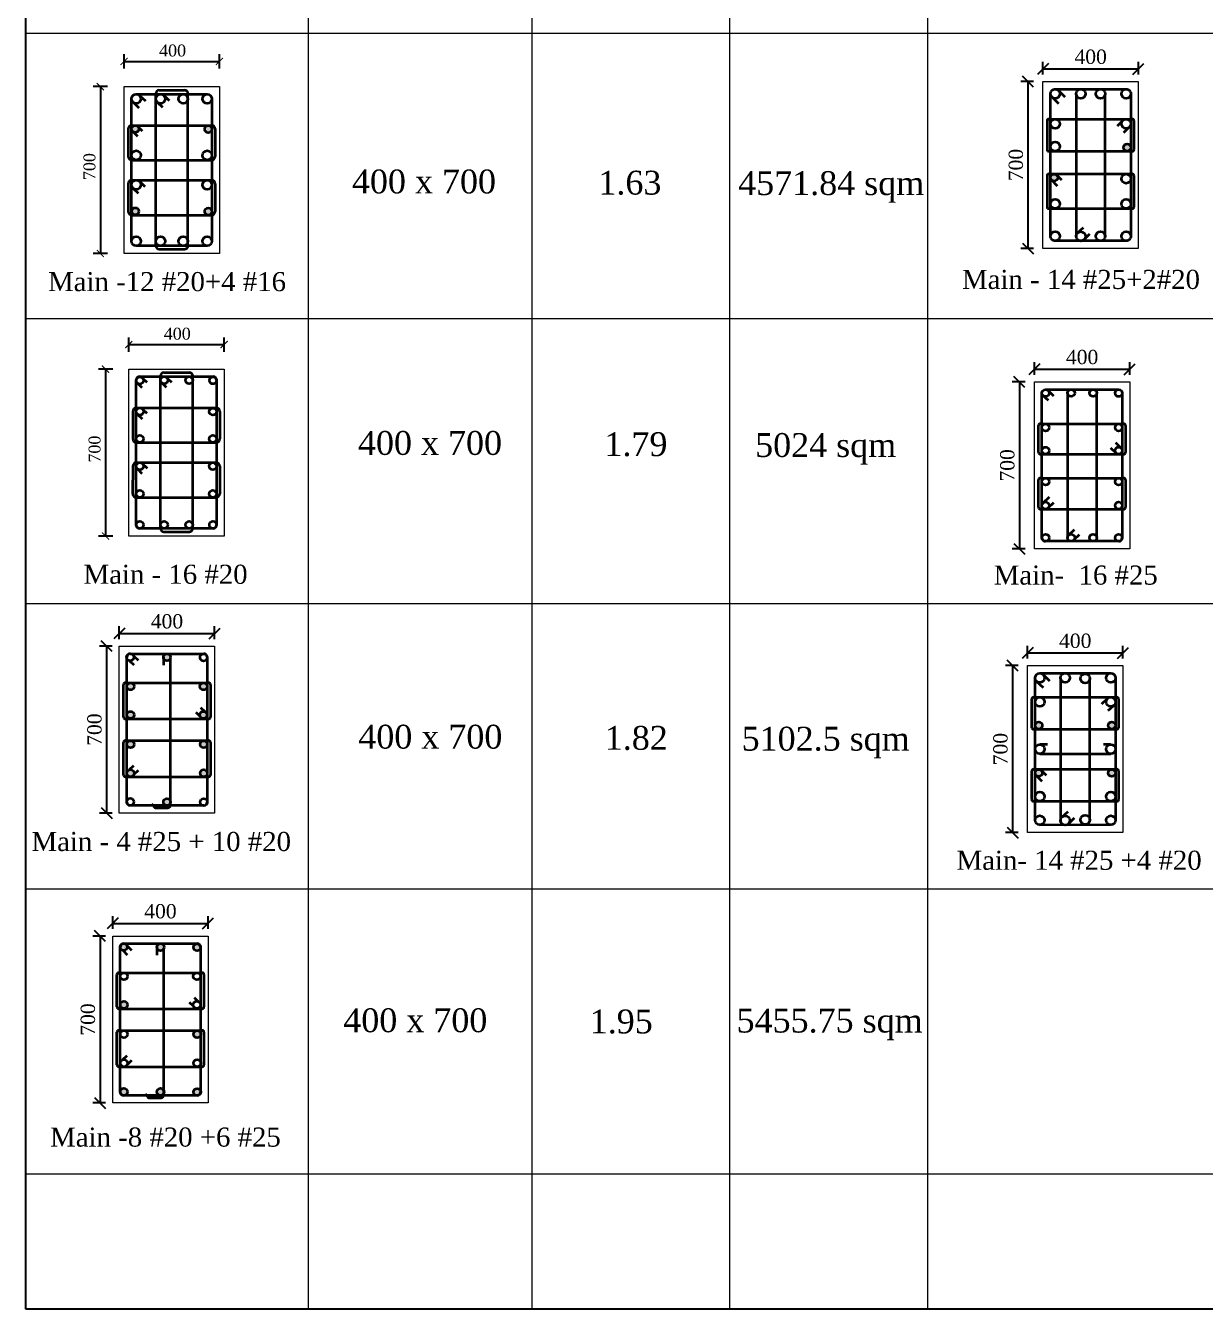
# Model space of a CAD drawing. Header units: millimetres. Extents: x -111267 to 10003021, y -40114 to 2142304.
# Drawn here: x 4403280 to 4428018, y 2083390 to 2110307 of the extents above; entities that cross this region are included whole.
import ezdxf

# ---------------------------------------------------------------- set-up
doc = ezdxf.new("R2010")
doc.units = ezdxf.units.MM
doc.header["$PDMODE"] = 2
doc.linetypes.add('DASHED2', pattern=[0.375, 0.25, -0.125])
doc.layers.add('5a.Hatch-TR-0', color=8, linetype='Continuous')
doc.layers.add('9.Title', color=7, linetype='Continuous')
for name, color, linetype, lineweight in [('object line', 23, 'Continuous', 13), ('reinmt', 241, 'Continuous', 40), ('S-Beam', 4, 'DASHED2', 15), ('S-Dim', 8, 'Continuous', 5)]:
    doc.layers.add(name, color=color, linetype=linetype, lineweight=lineweight)
doc.styles.add('DRIQsmall', font='times.ttf', dxfattribs={"height": 0.2})
doc.styles.add('Section_Scale_250', font='times.ttf', dxfattribs={"height": 250})
doc.styles.add('Times new roman', font='times.ttf', dxfattribs={"height": 300})
doc.dimstyles.new('Scale 20', dxfattribs={"dimscale": 0, "dimtxt": 250, "dimasz": 230, "dimexe": 150, "dimexo": 150, "dimgap": 100, "dimtad": 1, "dimtoh": 1, "dimdec": 0, "dimlfac": 0.2, "dimzin": 0, "dimdsep": 46, "dimtxsty": 'Times new roman', "dimblk": 'OBLIQUE', "dimcen": 0.09, "dimclrd": 256, "dimclrt": 3, "dimadec": 0, "dimazin": 0, "dimtfac": 1, "dimtdec": 0, "dimtofl": 0, "dimtmove": 0, "dimatfit": 3, "dimfxl": 150, "dimfxlon": 1, "dimtolj": 1, "dimtzin": 0, "dimarcsym": 0})
doc.dimstyles.new('Section_Scale 250', dxfattribs={"dimscale": 0, "dimtxt": 250, "dimasz": 150, "dimexe": 150, "dimexo": 150, "dimgap": 100, "dimtad": 1, "dimtoh": 1, "dimdec": 0, "dimlfac": 0.25, "dimzin": 0, "dimdsep": 46, "dimtxsty": 'Section_Scale_250', "dimblk": 'ARCHTICK', "dimcen": 0.09, "dimclrd": 256, "dimclrt": 3, "dimadec": 0, "dimazin": 0, "dimtfac": 1, "dimtdec": 0, "dimtofl": 0, "dimtmove": 0, "dimatfit": 3, "dimfxl": 150, "dimfxlon": 1, "dimtolj": 1, "dimtzin": 0, "dimarcsym": 0})

# ---------------------------------------------------------------- blocks, each defined once
blk = doc.blocks.new('_ArchTick')
at = {"color": 0, "linetype": 'ByBlock', "const_width": 0.15}
blk.add_lwpolyline([(-0.5, -0.5), (0.5, 0.5)], dxfattribs=at)
blk = doc.blocks.new('*D733')
at = {"layer": 'Defpoints', "color": 0, "ltscale": 6, "transparency": 16777216}
for p in [(4405715, 2103105), (4404955, 2099605), (4405715, 2099605)]:
    blk.add_point(p, dxfattribs=at)
at = {"layer": 'S-Dim', "color": 0, "lineweight": -2, "ltscale": 6, "transparency": 16777216}
for p, q in [((4405105, 2103105), (4404805, 2103105)), ((4405105, 2099605), (4404805, 2099605))]:
    blk.add_line(p, q, dxfattribs=at)
at = {"layer": 'S-Dim', "lineweight": -2, "ltscale": 6, "transparency": 16777216}
blk.add_line((4404955, 2103105), (4404955, 2099605), dxfattribs=at)
at = {"layer": 'S-Dim', "lineweight": -2, "ltscale": 6, "transparency": 16777216, "xscale": 150, "yscale": 150, "zscale": 150}
for p, rotation in [((4404955, 2103105), 90), ((4404955, 2099605), 270)]:
    blk.add_blockref('_ArchTick', p, dxfattribs=dict(at, rotation=rotation))
at = {"layer": 'S-Dim', "color": 3, "ltscale": 6, "transparency": 16777216, "insert": (4404727, 2101428), "char_height": 250, "attachment_point": 5, "rotation": 90, "style": 'Section_Scale_250'}
blk.add_mtext('\\A1;700', dxfattribs=at)
blk = doc.blocks.new('*D734')
at = {"layer": 'Defpoints', "color": 0, "ltscale": 6, "transparency": 16777216}
for p in [(4407442, 2103620), (4405442, 2102865), (4407442, 2102865)]:
    blk.add_point(p, dxfattribs=at)
at = {"layer": 'S-Dim', "color": 0, "lineweight": -2, "ltscale": 6, "transparency": 16777216}
for p, q in [((4405442, 2103470), (4405442, 2103770)), ((4407442, 2103470), (4407442, 2103770))]:
    blk.add_line(p, q, dxfattribs=at)
at = {"layer": 'S-Dim', "lineweight": -2, "ltscale": 6, "transparency": 16777216}
blk.add_line((4405442, 2103620), (4407442, 2103620), dxfattribs=at)
at = {"layer": 'S-Dim', "lineweight": -2, "ltscale": 6, "transparency": 16777216, "xscale": 150, "yscale": 150, "zscale": 150, "rotation": 180}
blk.add_blockref('_ArchTick', (4405442, 2103620), dxfattribs=at)
at = {"layer": 'S-Dim', "lineweight": -2, "ltscale": 6, "transparency": 16777216, "xscale": 150, "yscale": 150, "zscale": 150}
blk.add_blockref('_ArchTick', (4407442, 2103620), dxfattribs=at)
at = {"layer": 'S-Dim', "color": 3, "ltscale": 6, "transparency": 16777216, "insert": (4406459, 2103847), "char_height": 250, "attachment_point": 5, "style": 'Section_Scale_250'}
blk.add_mtext('\\A1;{\\fTimes New Roman Baltic|b0|i0|c0|p18;400}', dxfattribs=at)
blk = doc.blocks.new('_Oblique')
at = {"color": 0, "linetype": 'ByBlock', "lineweight": -2}
blk.add_line((-0.5, -0.5), (0.5, 0.5), dxfattribs=at)
blk = doc.blocks.new('*D746')
at = {"layer": 'Defpoints', "color": 0, "ltscale": 6, "transparency": 16777216}
for p in [(4424387, 2102837), (4424120, 2099337), (4424387, 2099337)]:
    blk.add_point(p, dxfattribs=at)
at = {"layer": 'S-Dim', "color": 0, "lineweight": -2, "ltscale": 6, "transparency": 16777216}
for p, q in [((4424237, 2102837), (4423970, 2102837)), ((4424237, 2099337), (4423970, 2099337))]:
    blk.add_line(p, q, dxfattribs=at)
at = {"layer": 'S-Dim', "lineweight": -2, "ltscale": 6, "transparency": 16777216}
blk.add_line((4424120, 2102837), (4424120, 2099337), dxfattribs=at)
at = {"layer": 'S-Dim', "lineweight": -2, "ltscale": 6, "transparency": 16777216, "xscale": 230, "yscale": 230, "zscale": 230}
for p, rotation in [((4424120, 2102837), 90), ((4424120, 2099337), 270)]:
    blk.add_blockref('_Oblique', p, dxfattribs=dict(at, rotation=rotation))
at = {"layer": 'S-Dim', "color": 3, "ltscale": 6, "transparency": 16777216, "insert": (4423867, 2101087), "char_height": 300, "attachment_point": 5, "rotation": 90, "style": 'Times new roman'}
blk.add_mtext('\\A1;700', dxfattribs=at)
blk = doc.blocks.new('*D747')
at = {"layer": 'Defpoints', "color": 0, "ltscale": 6, "transparency": 16777216}
for p in [(4426434, 2103104), (4424434, 2102837), (4426434, 2102837)]:
    blk.add_point(p, dxfattribs=at)
at = {"layer": 'S-Dim', "color": 0, "lineweight": -2, "ltscale": 6, "transparency": 16777216}
for p, q in [((4424434, 2102987), (4424434, 2103254)), ((4426434, 2102987), (4426434, 2103254))]:
    blk.add_line(p, q, dxfattribs=at)
at = {"layer": 'S-Dim', "lineweight": -2, "ltscale": 6, "transparency": 16777216}
blk.add_line((4424434, 2103104), (4426434, 2103104), dxfattribs=at)
at = {"layer": 'S-Dim', "lineweight": -2, "ltscale": 6, "transparency": 16777216, "xscale": 230, "yscale": 230, "zscale": 230, "rotation": 180}
blk.add_blockref('_Oblique', (4424434, 2103104), dxfattribs=at)
at = {"layer": 'S-Dim', "lineweight": -2, "ltscale": 6, "transparency": 16777216, "xscale": 230, "yscale": 230, "zscale": 230}
blk.add_blockref('_Oblique', (4426434, 2103104), dxfattribs=at)
at = {"layer": 'S-Dim', "color": 3, "ltscale": 6, "transparency": 16777216, "insert": (4425434, 2103357), "char_height": 300, "attachment_point": 5, "style": 'Times new roman'}
blk.add_mtext('\\A1;400', dxfattribs=at)
blk = doc.blocks.new('*D748')
at = {"layer": 'Defpoints', "color": 0, "ltscale": 6, "transparency": 16777216}
for p in [(4424243, 2096888), (4423976, 2093388), (4424243, 2093388)]:
    blk.add_point(p, dxfattribs=at)
at = {"layer": 'S-Dim', "color": 0, "lineweight": -2, "ltscale": 6, "transparency": 16777216}
for p, q in [((4424093, 2096888), (4423826, 2096888)), ((4424093, 2093388), (4423826, 2093388))]:
    blk.add_line(p, q, dxfattribs=at)
at = {"layer": 'S-Dim', "lineweight": -2, "ltscale": 6, "transparency": 16777216}
blk.add_line((4423976, 2096888), (4423976, 2093388), dxfattribs=at)
at = {"layer": 'S-Dim', "lineweight": -2, "ltscale": 6, "transparency": 16777216, "xscale": 230, "yscale": 230, "zscale": 230}
for p, rotation in [((4423976, 2096888), 90), ((4423976, 2093388), 270)]:
    blk.add_blockref('_Oblique', p, dxfattribs=dict(at, rotation=rotation))
at = {"layer": 'S-Dim', "color": 3, "ltscale": 6, "transparency": 16777216, "insert": (4423723, 2095138), "char_height": 300, "attachment_point": 5, "rotation": 90, "style": 'Times new roman'}
blk.add_mtext('\\A1;700', dxfattribs=at)
blk = doc.blocks.new('*D749')
at = {"layer": 'Defpoints', "color": 0, "ltscale": 6, "transparency": 16777216}
for p in [(4426290, 2097155), (4424290, 2096888), (4426290, 2096888)]:
    blk.add_point(p, dxfattribs=at)
at = {"layer": 'S-Dim', "color": 0, "lineweight": -2, "ltscale": 6, "transparency": 16777216}
for p, q in [((4424290, 2097038), (4424290, 2097305)), ((4426290, 2097038), (4426290, 2097305))]:
    blk.add_line(p, q, dxfattribs=at)
at = {"layer": 'S-Dim', "lineweight": -2, "ltscale": 6, "transparency": 16777216}
blk.add_line((4424290, 2097155), (4426290, 2097155), dxfattribs=at)
at = {"layer": 'S-Dim', "lineweight": -2, "ltscale": 6, "transparency": 16777216, "xscale": 230, "yscale": 230, "zscale": 230, "rotation": 180}
blk.add_blockref('_Oblique', (4424290, 2097155), dxfattribs=at)
at = {"layer": 'S-Dim', "lineweight": -2, "ltscale": 6, "transparency": 16777216, "xscale": 230, "yscale": 230, "zscale": 230}
blk.add_blockref('_Oblique', (4426290, 2097155), dxfattribs=at)
at = {"layer": 'S-Dim', "color": 3, "ltscale": 6, "transparency": 16777216, "insert": (4425290, 2097407), "char_height": 300, "attachment_point": 5, "style": 'Times new roman'}
blk.add_mtext('\\A1;400', dxfattribs=at)
blk = doc.blocks.new('*D752')
at = {"layer": 'Defpoints', "color": 0, "ltscale": 6, "transparency": 16777216}
for p in [(4405243, 2097296), (4404977, 2093796), (4405243, 2093796)]:
    blk.add_point(p, dxfattribs=at)
at = {"layer": 'S-Dim', "color": 0, "lineweight": -2, "ltscale": 6, "transparency": 16777216}
for p, q in [((4405093, 2097296), (4404827, 2097296)), ((4405093, 2093796), (4404827, 2093796))]:
    blk.add_line(p, q, dxfattribs=at)
at = {"layer": 'S-Dim', "lineweight": -2, "ltscale": 6, "transparency": 16777216}
blk.add_line((4404977, 2097296), (4404977, 2093796), dxfattribs=at)
at = {"layer": 'S-Dim', "lineweight": -2, "ltscale": 6, "transparency": 16777216, "xscale": 230, "yscale": 230, "zscale": 230}
for p, rotation in [((4404977, 2097296), 90), ((4404977, 2093796), 270)]:
    blk.add_blockref('_Oblique', p, dxfattribs=dict(at, rotation=rotation))
at = {"layer": 'S-Dim', "color": 3, "ltscale": 6, "transparency": 16777216, "insert": (4404724, 2095546), "char_height": 300, "attachment_point": 5, "rotation": 90, "style": 'Times new roman'}
blk.add_mtext('\\A1;700', dxfattribs=at)
blk = doc.blocks.new('*D753')
at = {"layer": 'Defpoints', "color": 0, "ltscale": 6, "transparency": 16777216}
for p in [(4407243, 2097562), (4405243, 2097296), (4407243, 2097296)]:
    blk.add_point(p, dxfattribs=at)
at = {"layer": 'S-Dim', "color": 0, "lineweight": -2, "ltscale": 6, "transparency": 16777216}
for p, q in [((4405243, 2097446), (4405243, 2097712)), ((4407243, 2097446), (4407243, 2097712))]:
    blk.add_line(p, q, dxfattribs=at)
at = {"layer": 'S-Dim', "lineweight": -2, "ltscale": 6, "transparency": 16777216}
blk.add_line((4405243, 2097562), (4407243, 2097562), dxfattribs=at)
at = {"layer": 'S-Dim', "lineweight": -2, "ltscale": 6, "transparency": 16777216, "xscale": 230, "yscale": 230, "zscale": 230, "rotation": 180}
blk.add_blockref('_Oblique', (4405243, 2097562), dxfattribs=at)
at = {"layer": 'S-Dim', "lineweight": -2, "ltscale": 6, "transparency": 16777216, "xscale": 230, "yscale": 230, "zscale": 230}
blk.add_blockref('_Oblique', (4407243, 2097562), dxfattribs=at)
at = {"layer": 'S-Dim', "color": 3, "ltscale": 6, "transparency": 16777216, "insert": (4406243, 2097815), "char_height": 300, "attachment_point": 5, "style": 'Times new roman'}
blk.add_mtext('\\A1;400', dxfattribs=at)
blk = doc.blocks.new('*D794')
at = {"layer": 'Defpoints', "color": 0, "ltscale": 6, "transparency": 16777216}
for p in [(4424565, 2109135), (4424299, 2105635), (4424565, 2105635)]:
    blk.add_point(p, dxfattribs=at)
at = {"layer": 'S-Dim', "color": 0, "lineweight": -2, "ltscale": 6, "transparency": 16777216}
for p, q in [((4424415, 2109135), (4424149, 2109135)), ((4424415, 2105635), (4424149, 2105635))]:
    blk.add_line(p, q, dxfattribs=at)
at = {"layer": 'S-Dim', "lineweight": -2, "ltscale": 6, "transparency": 16777216}
blk.add_line((4424299, 2109135), (4424299, 2105635), dxfattribs=at)
at = {"layer": 'S-Dim', "lineweight": -2, "ltscale": 6, "transparency": 16777216, "xscale": 230, "yscale": 230, "zscale": 230}
for p, rotation in [((4424299, 2109135), 90), ((4424299, 2105635), 270)]:
    blk.add_blockref('_Oblique', p, dxfattribs=dict(at, rotation=rotation))
at = {"layer": 'S-Dim', "color": 3, "ltscale": 6, "transparency": 16777216, "insert": (4424046, 2107385), "char_height": 300, "attachment_point": 5, "rotation": 90, "style": 'Times new roman'}
blk.add_mtext('\\A1;700', dxfattribs=at)
blk = doc.blocks.new('*D795')
at = {"layer": 'Defpoints', "color": 0, "ltscale": 6, "transparency": 16777216}
for p in [(4426613, 2109402), (4424613, 2109135), (4426613, 2109135)]:
    blk.add_point(p, dxfattribs=at)
at = {"layer": 'S-Dim', "color": 0, "lineweight": -2, "ltscale": 6, "transparency": 16777216}
for p, q in [((4424613, 2109285), (4424613, 2109552)), ((4426613, 2109285), (4426613, 2109552))]:
    blk.add_line(p, q, dxfattribs=at)
at = {"layer": 'S-Dim', "lineweight": -2, "ltscale": 6, "transparency": 16777216}
blk.add_line((4424613, 2109402), (4426613, 2109402), dxfattribs=at)
at = {"layer": 'S-Dim', "lineweight": -2, "ltscale": 6, "transparency": 16777216, "xscale": 230, "yscale": 230, "zscale": 230, "rotation": 180}
blk.add_blockref('_Oblique', (4424613, 2109402), dxfattribs=at)
at = {"layer": 'S-Dim', "lineweight": -2, "ltscale": 6, "transparency": 16777216, "xscale": 230, "yscale": 230, "zscale": 230}
blk.add_blockref('_Oblique', (4426613, 2109402), dxfattribs=at)
at = {"layer": 'S-Dim', "color": 3, "ltscale": 6, "transparency": 16777216, "insert": (4425613, 2109654), "char_height": 300, "attachment_point": 5, "style": 'Times new roman'}
blk.add_mtext('\\A1;400', dxfattribs=at)
blk = doc.blocks.new('*D855')
at = {"layer": 'Defpoints', "color": 0, "ltscale": 6, "transparency": 16777216}
for p in [(4405617, 2109030), (4404846, 2105530), (4405617, 2105530)]:
    blk.add_point(p, dxfattribs=at)
at = {"layer": 'S-Dim', "color": 0, "lineweight": -2, "ltscale": 6, "transparency": 16777216}
for p, q in [((4404996, 2109030), (4404696, 2109030)), ((4404996, 2105530), (4404696, 2105530))]:
    blk.add_line(p, q, dxfattribs=at)
at = {"layer": 'S-Dim', "lineweight": -2, "ltscale": 6, "transparency": 16777216}
blk.add_line((4404846, 2109030), (4404846, 2105530), dxfattribs=at)
at = {"layer": 'S-Dim', "lineweight": -2, "ltscale": 6, "transparency": 16777216, "xscale": 150, "yscale": 150, "zscale": 150}
for p, rotation in [((4404846, 2109030), 90), ((4404846, 2105530), 270)]:
    blk.add_blockref('_ArchTick', p, dxfattribs=dict(at, rotation=rotation))
at = {"layer": 'S-Dim', "color": 3, "ltscale": 6, "transparency": 16777216, "insert": (4404619, 2107352), "char_height": 250, "attachment_point": 5, "rotation": 90, "style": 'Section_Scale_250'}
blk.add_mtext('\\A1;700', dxfattribs=at)
blk = doc.blocks.new('*D856')
at = {"layer": 'Defpoints', "color": 0, "ltscale": 6, "transparency": 16777216}
for p in [(4407344, 2109558), (4405344, 2108811), (4407344, 2108811)]:
    blk.add_point(p, dxfattribs=at)
at = {"layer": 'S-Dim', "color": 0, "lineweight": -2, "ltscale": 6, "transparency": 16777216}
for p, q in [((4405344, 2109408), (4405344, 2109708)), ((4407344, 2109408), (4407344, 2109708))]:
    blk.add_line(p, q, dxfattribs=at)
at = {"layer": 'S-Dim', "lineweight": -2, "ltscale": 6, "transparency": 16777216}
blk.add_line((4405344, 2109558), (4407344, 2109558), dxfattribs=at)
at = {"layer": 'S-Dim', "lineweight": -2, "ltscale": 6, "transparency": 16777216, "xscale": 150, "yscale": 150, "zscale": 150, "rotation": 180}
blk.add_blockref('_ArchTick', (4405344, 2109558), dxfattribs=at)
at = {"layer": 'S-Dim', "lineweight": -2, "ltscale": 6, "transparency": 16777216, "xscale": 150, "yscale": 150, "zscale": 150}
blk.add_blockref('_ArchTick', (4407344, 2109558), dxfattribs=at)
at = {"layer": 'S-Dim', "color": 3, "ltscale": 6, "transparency": 16777216, "insert": (4406361, 2109785), "char_height": 250, "attachment_point": 5, "style": 'Section_Scale_250'}
blk.add_mtext('\\A1;{\\fTimes New Roman Baltic|b0|i0|c0|p18;400}', dxfattribs=at)
blk = doc.blocks.new('*D865')
at = {"layer": 'Defpoints', "color": 0, "ltscale": 6, "transparency": 16777216}
for p in [(4405106, 2091217), (4404839, 2087717), (4405106, 2087717)]:
    blk.add_point(p, dxfattribs=at)
at = {"layer": 'S-Dim', "color": 0, "lineweight": -2, "ltscale": 6, "transparency": 16777216}
for p, q in [((4404956, 2091217), (4404689, 2091217)), ((4404956, 2087717), (4404689, 2087717))]:
    blk.add_line(p, q, dxfattribs=at)
at = {"layer": 'S-Dim', "lineweight": -2, "ltscale": 6, "transparency": 16777216}
blk.add_line((4404839, 2091217), (4404839, 2087717), dxfattribs=at)
at = {"layer": 'S-Dim', "lineweight": -2, "ltscale": 6, "transparency": 16777216, "xscale": 230, "yscale": 230, "zscale": 230}
for p, rotation in [((4404839, 2091217), 90), ((4404839, 2087717), 270)]:
    blk.add_blockref('_Oblique', p, dxfattribs=dict(at, rotation=rotation))
at = {"layer": 'S-Dim', "color": 3, "ltscale": 6, "transparency": 16777216, "insert": (4404586, 2089467), "char_height": 300, "attachment_point": 5, "rotation": 90, "style": 'Times new roman'}
blk.add_mtext('\\A1;700', dxfattribs=at)
blk = doc.blocks.new('*D866')
at = {"layer": 'Defpoints', "color": 0, "ltscale": 6, "transparency": 16777216}
for p in [(4407106, 2091484), (4405106, 2091217), (4407106, 2091217)]:
    blk.add_point(p, dxfattribs=at)
at = {"layer": 'S-Dim', "color": 0, "lineweight": -2, "ltscale": 6, "transparency": 16777216}
for p, q in [((4405106, 2091367), (4405106, 2091634)), ((4407106, 2091367), (4407106, 2091634))]:
    blk.add_line(p, q, dxfattribs=at)
at = {"layer": 'S-Dim', "lineweight": -2, "ltscale": 6, "transparency": 16777216}
blk.add_line((4405106, 2091484), (4407106, 2091484), dxfattribs=at)
at = {"layer": 'S-Dim', "lineweight": -2, "ltscale": 6, "transparency": 16777216, "xscale": 230, "yscale": 230, "zscale": 230, "rotation": 180}
blk.add_blockref('_Oblique', (4405106, 2091484), dxfattribs=at)
at = {"layer": 'S-Dim', "lineweight": -2, "ltscale": 6, "transparency": 16777216, "xscale": 230, "yscale": 230, "zscale": 230}
blk.add_blockref('_Oblique', (4407106, 2091484), dxfattribs=at)
at = {"layer": 'S-Dim', "color": 3, "ltscale": 6, "transparency": 16777216, "insert": (4406106, 2091736), "char_height": 300, "attachment_point": 5, "style": 'Times new roman'}
blk.add_mtext('\\A1;400', dxfattribs=at)

msp = doc.modelspace()

# ---------------------------------------------------------------- hatches: boundary and pattern name
at = {"layer": '5a.Hatch-TR-0', "linetype": 'Continuous'}
h = msp.add_hatch(color=8, dxfattribs=at)
h.dxf.hatch_style = 1
h.paths.add_polyline_path([(4405653.3, 2108141.4, 1), (4405502.2, 2108141.4, 0.169252), (4405518.6, 2108094.5), (4405531.9, 2108081.4, 0.6213304)])
h.paths.add_polyline_path([(4407185.4, 2108135.1), (4407185.4, 2108141.7, 0.9785436), (4407034.4, 2108138.4, 0.9783812)])
h.paths.add_polyline_path([(4407185.1, 2106420.3, 0.9503906), (4407034.4, 2106412.6, 0.9502327), (4407185.1, 2106404.9)])
h.paths.add_polyline_path([(4405504.2, 2106415.2, 1), (4405655.3, 2106415.2, 1)])
at = {"layer": '5a.Hatch-TR-0', "linetype": 'Continuous', "transparency": 33554597}
h = msp.add_hatch(color=8, dxfattribs=at)
h.dxf.hatch_style = 1
h.paths.add_polyline_path([(4426454.5, 2107752.4, 1), (4426303.4, 2107752.4, 1)])
h.paths.add_polyline_path([(4424921.7, 2107120.9, 1), (4424770.6, 2107120.9, 0.179493), (4424788.9, 2107071.7), (4424798.5, 2107062.4, 0.6319906)])
at = {"layer": '5a.Hatch-TR-0', "linetype": 'Continuous'}
h = msp.add_hatch(color=8, dxfattribs=at)
h.dxf.hatch_style = 1
edge = h.paths.add_edge_path()
edge.add_arc((4406243.2, 2094028.4), 75.5, 0, 360)
edge = h.paths.add_edge_path()
edge.add_arc((4405479.2, 2094632), 75.5, 0, 360)
edge = h.paths.add_edge_path()
edge.add_arc((4407013.3, 2094632), 75.5, 0, 360)
edge = h.paths.add_edge_path()
edge.add_arc((4407012.8, 2095238.9), 75.5, 0, 360)
edge = h.paths.add_edge_path()
edge.add_arc((4405478.7, 2095238.9), 75.5, 0, 360)
edge = h.paths.add_edge_path()
edge.add_arc((4405479.2, 2095853.3), 75.5, 0, 360)
edge = h.paths.add_edge_path()
edge.add_arc((4407006.8, 2095853.3), 75.5, 0, 360)
edge = h.paths.add_edge_path()
edge.add_arc((4407008.4, 2096452.7), 75.5, 0, 360)
edge = h.paths.add_edge_path()
edge.add_arc((4405478.1, 2096452.7), 75.5, 0, 360)
edge = h.paths.add_edge_path()
edge.add_arc((4406243.2, 2097063), 75.5, 0, 360)
at = {"layer": '5a.Hatch-TR-0', "linetype": 'Continuous', "transparency": 33554597}
h = msp.add_hatch(color=8, dxfattribs=at)
h.dxf.hatch_style = 1
h.paths.add_polyline_path([(4424598.9, 2095634.3, 1), (4424447.8, 2095634.3, 1)])
h.paths.add_polyline_path([(4425980.7, 2095634.3, 1), (4426131.7, 2095634.3, 1)])
h.paths.add_polyline_path([(4426131.7, 2094637.7, 1), (4425980.7, 2094637.7, 1)])
h.paths.add_polyline_path([(4424447.8, 2094637.7, 0.179493), (4424466.1, 2094588.4), (4424475.7, 2094579.1, 0.6319906), (4424598.9, 2094637.7, 1)])
at = {"layer": 'S-Dim', "linetype": 'Continuous', "lineweight": 35}
h = msp.add_hatch(dxfattribs=at)
h.set_pattern_fill('ANGLE', color=256, scale=0.9)
h.set_pattern_definition([(0, (162.43, 8999.098), (0, 6.2865), [4.572, -1.7145]), (90, (162.43, 8999.098), (-6.2865, 4e-16), [4.572, -1.7145])])
h.paths.add_polyline_path([(4406947.7, 2087946.5, 0.7884691), (4406800.8, 2087946.5, 0.3195099), (4406851.5, 2087875.1), (4406876.3, 2087875.1, 0.4142136)])
h.paths.add_polyline_path([(4406180.8, 2087958.3, 0.9453951), (4406030.2, 2087949.8, 0.3712872), (4406094.5, 2087875.1), (4406116.9, 2087875.1, 0.3398161), (4406180.8, 2087941.4)])
h.paths.add_polyline_path([(4405263.8, 2087970.8), (4405263.8, 2087946.5, 0.1266815), (4405272.7, 2087912, 0.7552249), (4405412.4, 2087951.7, 0.8802233)])
h.paths.add_polyline_path([(4405359.9, 2091059), (4405335.1, 2091059, 0.4142136), (4405263.8, 2090987.7), (4405263.8, 2090962.9, 0.8456399), (4405410.7, 2090987.7, 0.3195099)])
h.paths.add_polyline_path([(4406181.3, 2090984.4, 0.3698179), (4406117.3, 2091059), (4406094.1, 2091059, 0.3549469), (4406030.3, 2090988.4), (4406030.3, 2090980.8, 0.9764432)])
h.paths.add_polyline_path([(4406945.9, 2091003.6, 0.8589039), (4406798.2, 2090981, 0.9004852), (4406947.7, 2090965.3), (4406947.7, 2090987.7, 0.0562301)])
h.paths.add_polyline_path([(4405266.1, 2089774.6, 1), (4405417.2, 2089774.6, 1)])
h.paths.add_polyline_path([(4406947.7, 2089181.9, 0.8644581), (4406799.7, 2089160.3, 0.8644581), (4406947.7, 2089138.7)])

# ---------------------------------------------------------------- linework, layer by layer
at = {"layer": '9.Title'}
for p, q in [((4403280.1, 2083390.1, -198769.9), (4403280.1, 2142303.8, -198769.9)), ((4497836.1, 2083390.1, -198769.9), (4403280.1, 2083390.1, -198769.9))]:
    msp.add_line(p, q, dxfattribs=at)
at = {"layer": 'object line'}
for points in [[(4405343.5, 2109029.6), (4407343.5, 2109029.6), (4407343.5, 2105529.6), (4405343.5, 2105529.6)], [(4424612.6, 2109134.9), (4426612.6, 2109134.9), (4426612.6, 2105634.9), (4424612.6, 2105634.9)], [(4405441.7, 2103105.4), (4407441.7, 2103105.4), (4407441.7, 2099605.4), (4405441.7, 2099605.4)], [(4424433.8, 2102837.3), (4426433.8, 2102837.3), (4426433.8, 2099337.3), (4424433.8, 2099337.3)], [(4405243.2, 2097295.7), (4407243.2, 2097295.7), (4407243.2, 2093795.7), (4405243.2, 2093795.7)], [(4424289.8, 2096888), (4426289.8, 2096888), (4426289.8, 2093388), (4424289.8, 2093388)], [(4405105.7, 2091217.1), (4407105.7, 2091217.1), (4407105.7, 2087717.1), (4405105.7, 2087717.1)]]:
    msp.add_lwpolyline(points, close=True, dxfattribs=at)
at = {"layer": 'reinmt', "linetype": 'Continuous', "lineweight": 35}
for p, q in [((4424846.2, 2108976.8), (4426383.1, 2108976.8)), ((4405501.6, 2105787.3), (4405501.6, 2108773.4)), ((4405599.8, 2108871.6), (4407087.3, 2108871.6)), ((4405674.9, 2108836.2), (4405789.7, 2108728.3)), ((4406011.1, 2105689.4), (4406011.1, 2108886.4)), ((4406081.1, 2108956.4), (4406614.1, 2108956.4)), ((4406181.6, 2108839.9), (4406286.6, 2108739.9)), ((4406684.1, 2105689.4), (4406684.1, 2108886.4)), ((4407185.5, 2108773.4), (4407185, 2105786.3)), ((4424770.6, 2105864.3), (4424770.6, 2108901.3)), ((4424796.5, 2108812.2), (4424939.6, 2108675)), ((4424945.4, 2108940.1), (4425074.2, 2108815.8)), ((4425305.9, 2108879.5), (4425305.9, 2105867.6)), ((4425919.2, 2105867.6), (4425919.2, 2108866.1)), ((4426454.5, 2108905.5), (4426454.5, 2105864.3)), ((4405538.7, 2108696.5), (4405653.2, 2108584.4)), ((4406045.3, 2108699), (4406147.7, 2108601.4)), ((4405506.3, 2108217), (4407180.7, 2108217)), ((4405637.3, 2108187.9), (4405726.4, 2108104.1)), ((4424698.3, 2108309.5), (4424698.3, 2107713.4)), ((4424738.2, 2108349.5), (4426483.7, 2108349.5)), ((4426172.7, 2108208.5), (4426282.6, 2108314.1)), ((4426306.3, 2108070.5), (4426420.1, 2108176.6)), ((4426523.7, 2107713.4), (4426523.7, 2108309.5)), ((4405430.8, 2108141.4), (4405430.8, 2107566)), ((4405518.6, 2108094.5), (4405625.6, 2107989.3)), ((4407256.3, 2108141.4), (4407256.3, 2107566)), ((4424738.3, 2107673.4), (4426483.7, 2107673.4)), ((4405506.3, 2107490.5), (4407180.7, 2107490.5)), ((4424698.3, 2107157.3), (4424697.9, 2106510.3)), ((4424738.3, 2107197.3), (4426483.7, 2107197.3)), ((4425011.2, 2107064.9), (4424903.4, 2107170.2)), ((4426523.4, 2106510.3), (4426523.7, 2107157.3)), ((4405430.5, 2106992.8), (4405430.5, 2106412.6)), ((4405506, 2107068.4), (4407180.4, 2107068.4)), ((4405535.7, 2106895.8), (4405638.2, 2106798.2)), ((4405672, 2107036.7), (4405777.1, 2106936.7)), ((4407255.9, 2106992.8), (4407255.9, 2106412.6)), ((4424920.2, 2106943.9), (4424788.9, 2107071.7)), ((4405506, 2106337.1), (4407180.4, 2106337.1)), ((4424737.9, 2106470.3), (4426483.4, 2106470.3)), ((4425337.5, 2105962.4), (4425463.2, 2106078.3)), ((4426383.1, 2105792.9), (4424842, 2105792.9)), ((4426383.1, 2105792.9), (4424842, 2105792.9)), ((4425470.2, 2105817.6), (4425599, 2105941.9)), ((4407086.8, 2105688.1), (4405599.8, 2105689.1)), ((4406081.1, 2105619.4), (4406614.1, 2105619.4)), ((4405599.7, 2099834.8), (4405599.7, 2102876)), ((4405627.1, 2102809), (4405715.2, 2102722.8)), ((4405671.1, 2102947.4), (4407212.3, 2102947.4)), ((4405731.9, 2102916.5), (4405820.2, 2102833.5)), ((4406109.3, 2099765.2), (4406109.3, 2102962.2)), ((4406141.2, 2102810.2), (4406229.3, 2102723.9)), ((4406179.3, 2103032.2), (4406712.2, 2103032.2)), ((4406248.8, 2102913.6), (4406337.1, 2102830.6)), ((4406782.2, 2099765.2), (4406782.2, 2102962.2)), ((4407283.6, 2102876), (4407283.6, 2099834.8)), ((4424591.8, 2099566.6), (4424591.8, 2102603.7)), ((4424610.5, 2102553.9), (4424718.6, 2102455.7)), ((4424667.3, 2102679.2), (4426204.3, 2102679.2)), ((4424729.4, 2102646.8), (4424833.9, 2102545)), ((4425127.1, 2102604.6), (4425127.1, 2099570)), ((4425740.4, 2099570), (4425740.4, 2102604.6)), ((4426275.7, 2102607.8), (4426275.7, 2099566.6)), ((4405602.4, 2102292.8), (4407276.8, 2102292.8)), ((4405733.3, 2102263.7), (4405822.5, 2102179.9)), ((4405526.8, 2102217.2), (4405525.5, 2101641.8)), ((4405614.6, 2102170.3), (4405721.6, 2102065.2)), ((4407352.3, 2102217.2), (4407351, 2101641.8)), ((4424519.5, 2101361.3), (4424519.5, 2101920.6)), ((4424559.5, 2101960.6), (4426304.9, 2101960.6)), ((4426344.9, 2101920.6), (4426344.9, 2101361.3)), ((4405601, 2101566.3), (4407275.4, 2101566.3)), ((4426032.3, 2101453.8), (4426142.1, 2101348.3)), ((4426132.2, 2101564), (4426246, 2101457.9)), ((4424559.4, 2101321.3), (4426304.9, 2101321.3)), ((4405525.5, 2101068.6), (4405523.8, 2100488.4)), ((4405601, 2101144.2), (4407275.4, 2101144.2)), ((4405629.9, 2101006.8), (4405718.8, 2100919.8)), ((4405717.3, 2101130.1), (4405825.3, 2101027.2)), ((4407350.9, 2101068.6), (4407349.3, 2100488.4)), ((4424519.5, 2100207.8), (4424519.1, 2100781.3)), ((4424559.1, 2100821.3), (4426304.6, 2100821.3)), ((4426344.6, 2100781.3), (4426344.9, 2100207.8)), ((4405599.4, 2100412.9), (4407273.8, 2100412.9)), ((4424741.4, 2100421.2), (4424610.1, 2100293.4)), ((4424559.5, 2100167.8), (4426304.9, 2100167.8)), ((4424832.4, 2100300.2), (4424724.6, 2100194.9)), ((4407212.3, 2099763.4), (4405671.1, 2099763.4)), ((4406179.3, 2099695.2), (4406712.2, 2099695.2)), ((4425157.4, 2099630.5), (4425271.4, 2099739.8)), ((4425266.8, 2099530.2), (4425378.8, 2099638.2)), ((4426204.3, 2099495.3), (4424663.2, 2099495.3)), ((4405472.6, 2097137.7), (4407013.8, 2097137.7)), ((4405401.3, 2094025.1), (4405401.3, 2097066.3)), ((4405459.9, 2096989.9), (4405548, 2096903.7)), ((4405551.1, 2097083.2), (4405639.4, 2097000.1)), ((4406167.8, 2097067), (4406167.4, 2096895.6)), ((4407085.2, 2097066.3), (4407085.2, 2094025.1)), ((4424447.8, 2093644.3), (4424447.8, 2096635.2)), ((4424546, 2096730), (4426033.5, 2096730)), ((4424622.6, 2096693.3), (4424751.4, 2096569)), ((4424983.1, 2096632.7), (4424983.1, 2093620.7)), ((4425596.4, 2093656.8), (4425596.4, 2096619.2)), ((4426131.7, 2096631.8), (4426131.7, 2093644.3)), ((4405330.5, 2095811.9), (4405330.5, 2096488.1)), ((4405370.5, 2096528.1), (4407116, 2096528.1)), ((4407156, 2096488.1), (4407156, 2095811.9)), ((4424473.7, 2096565.3), (4424616.8, 2096428.1)), ((4424375.5, 2096185), (4424375.5, 2095595.3)), ((4424415.4, 2096225), (4426160.9, 2096225)), ((4425850, 2096084.1), (4425959.8, 2096189.6)), ((4425983.5, 2095946), (4426097.3, 2096052.1)), ((4426201, 2095595.3), (4426200.9, 2096185)), ((4406848.6, 2095909.8), (4406936.8, 2095823.5)), ((4406948.4, 2096006.5), (4407036.7, 2095923.4)), ((4405370.5, 2095771.9), (4407116, 2095771.9)), ((4424415.5, 2095555.3), (4426161, 2095555.3)), ((4405330.5, 2094596.7), (4405330.5, 2095277.6)), ((4405370.5, 2095317.6), (4407116, 2095317.6)), ((4407156, 2095277.6), (4407156, 2094596.7)), ((4424706, 2095236.5), (4424546, 2095236.6)), ((4424546, 2095040.1), (4426033.5, 2095039.8)), ((4426030.6, 2095236.6), (4425879.4, 2095236.6)), ((4405539.3, 2094785.6), (4405450.9, 2094702.6)), ((4424415.5, 2094714), (4426161, 2094714)), ((4405370.5, 2094556.7), (4407116, 2094556.7)), ((4405639, 2094688.9), (4405550.8, 2094602.7)), ((4424375.5, 2094674), (4424375.1, 2094084)), ((4424597.4, 2094460.6), (4424466.1, 2094588.4)), ((4424688.4, 2094581.6), (4424580.6, 2094686.9)), ((4426200.6, 2094084), (4426201, 2094674)), ((4407013.8, 2093953.7), (4405472.6, 2093953.7)), ((4424415.1, 2094044), (4426160.6, 2094044)), ((4425014.8, 2093715.6), (4425140.4, 2093831.5)), ((4425147.4, 2093570.8), (4425276.2, 2093695.1)), ((4426033.3, 2093546.1), (4424548.4, 2093546)), ((4405263.8, 2087946.5), (4405263.8, 2090987.7)), ((4405335.1, 2091059), (4406876.3, 2091059)), ((4405413.6, 2091004.5), (4405501.9, 2090921.5)), ((4406030.3, 2090988.4), (4406029.9, 2090817)), ((4406947.7, 2090987.7), (4406947.7, 2087946.5)), ((4405322.4, 2090911.3), (4405410.5, 2090825)), ((4405193, 2089733.3), (4405193, 2090409.4)), ((4405233, 2090449.4), (4406978.5, 2090449.4)), ((4407018.5, 2090409.4), (4407018.5, 2089733.3)), ((4406810.9, 2089927.8), (4406899.2, 2089844.8)), ((4405233, 2089693.3), (4406978.5, 2089693.3)), ((4406711.1, 2089831.2), (4406799.3, 2089744.9)), ((4405193, 2088518), (4405193, 2089198.9)), ((4405233, 2089238.9), (4406978.5, 2089238.9)), ((4407018.5, 2089198.9), (4407018.5, 2088518)), ((4405401.8, 2088707), (4405313.4, 2088624)), ((4405501.5, 2088610.2), (4405413.3, 2088524)), ((4405233, 2088478), (4406978.5, 2088478)), ((4406876.3, 2087875.1), (4405335.1, 2087875.1))]:
    msp.add_line(p, q, dxfattribs=at)
for points in [[(4405922, 2093988.5), (4405995.7, 2093906.9), (4406258.3, 2093906.9, 0.4142858), (4406318.3, 2093966.9), (4406317.5, 2097049.5)], [(4405784.5, 2087909.9), (4405858.2, 2087828.3), (4406120.8, 2087828.3, 0.4142858), (4406180.8, 2087888.3), (4406180, 2090970.9)]]:
    msp.add_lwpolyline(points, format="xyb", dxfattribs=at)
for centre, radius in [((4424868.8, 2108878.6), 98.2), ((4425404.1, 2108879.5), 98.2), ((4425821, 2108878.6), 98.2), ((4426356.3, 2108878.6), 98.2), ((4405599.8, 2108773.4), 98.2), ((4406109.3, 2108773.4), 98.2), ((4406585.9, 2108773.4), 98.2), ((4407087.3, 2108773.4), 98.2), ((4405577.8, 2108141.4), 75.5), ((4407109.9, 2108138.4), 75.5), ((4424868.8, 2108251.3), 98.2), ((4426356.3, 2108251.3), 98.2), ((4405599.8, 2107588.6), 98.2), ((4407087.1, 2107588.4), 98.2), ((4424868.8, 2107771.6), 98.2), ((4426379, 2107752.4), 75.5), ((4424846.2, 2107120.9), 75.5), ((4426356.3, 2107099.1), 98.2), ((4405599.8, 2106970.2), 98.2), ((4407087.1, 2106969.9), 98.2), ((4424868.8, 2106568.5), 98.2), ((4426356.3, 2106568.5), 98.2), ((4405579.7, 2106415.2), 75.5), ((4407109.9, 2106412.6), 75.5), ((4405599.8, 2105787.3), 98.2), ((4406107.4, 2105786.7), 98.2), ((4406583.9, 2105786.7), 98.2), ((4407086.8, 2105786.3), 98.2), ((4424868.8, 2105891.2), 98.2), ((4425404.1, 2105890.3), 98.2), ((4425821, 2105891.1), 98.2), ((4426356.3, 2105891.2), 98.2), ((4405674.1, 2102868.2), 75.5), ((4406184.8, 2102871.9), 75.5), ((4406706.7, 2102871.9), 75.5), ((4407208.1, 2102869.4), 75.5), ((4424667.3, 2102603.7), 75.5), ((4425202.6, 2102604.6), 75.5), ((4425664.9, 2102604.6), 75.5), ((4426200.2, 2102603.7), 75.5), ((4405673.8, 2102217.2), 75.5), ((4407206, 2102214.3), 75.5), ((4405673.6, 2101641.8), 75.5), ((4407204.6, 2101641.8), 75.5), ((4424667.3, 2101881.6), 75.5), ((4426200.2, 2101881.6), 75.5), ((4424667.3, 2101396.7), 75.5), ((4426200.2, 2101396.7), 75.5), ((4405673.3, 2101068.6), 75.5), ((4407203.8, 2101068.6), 75.5), ((4424667.3, 2100745.9), 75.5), ((4426200.2, 2100745.9), 75.5), ((4405673.1, 2100491), 75.5), ((4407203.3, 2100488.4), 75.5), ((4424667.3, 2100244.1), 75.5), ((4426200.2, 2100244.1), 75.5), ((4405672.9, 2099840.1), 75.5), ((4406184.8, 2099839), 75.5), ((4406706.7, 2099839), 75.5), ((4407207.7, 2099839.4), 75.5), ((4424667.3, 2099570.9), 75.5), ((4425202.6, 2099570), 75.5), ((4425664.9, 2099570), 75.5), ((4426200.2, 2099570.9), 75.5), ((4405472.6, 2097066.3), 75.5), ((4406243.2, 2097063), 75.5), ((4407011.3, 2097059.7), 75.5), ((4424546, 2096631.8), 98.2), ((4425081.3, 2096632.7), 98.2), ((4425498.2, 2096619.2), 98.2), ((4426033.5, 2096631.8), 98.2), ((4405478.1, 2096452.7), 75.5), ((4407008.4, 2096452.7), 75.5), ((4424546, 2096126.8), 98.2), ((4426033.5, 2096126.8), 98.2), ((4405479.2, 2095853.3), 75.5), ((4407006.8, 2095853.3), 75.5), ((4424523.4, 2095634.3), 75.5), ((4426056.2, 2095634.3), 75.5), ((4405478.7, 2095238.9), 75.5), ((4407012.8, 2095238.9), 75.5), ((4424546, 2095138), 98.2), ((4426033.5, 2095138), 98.2), ((4405479.2, 2094632), 75.5), ((4407013.3, 2094632), 75.5), ((4424523.4, 2094637.7), 75.5), ((4426056.2, 2094637.7), 75.5), ((4424546, 2094142.2), 98.2), ((4426033.5, 2094142.2), 98.2), ((4405474.4, 2094030.4), 75.5), ((4406243.2, 2094028.4), 75.5), ((4407013.8, 2094025.1), 75.5), ((4424546, 2093644.3), 98.2), ((4425081.3, 2093643.4), 98.2), ((4425498.2, 2093656.8), 98.2), ((4426033.5, 2093644.3), 98.2), ((4405335.1, 2090987.7), 75.5), ((4406105.7, 2090984.4), 75.5), ((4406873.8, 2090981), 75.5), ((4405340.6, 2090374.1), 75.5), ((4406870.9, 2090374.1), 75.5), ((4405341.7, 2089774.6), 75.5), ((4406869.3, 2089774.6), 75.5), ((4405341.2, 2089160.3), 75.5), ((4406875.3, 2089160.3), 75.5), ((4405341.7, 2088553.4), 75.5), ((4406875.8, 2088553.4), 75.5), ((4405336.9, 2087951.7), 75.5), ((4406105.7, 2087949.8), 75.5), ((4406876.3, 2087946.5), 75.5)]:
    msp.add_circle(centre, radius, dxfattribs=at)
for centre, radius, start, end in [((4406081.1, 2108886.4), 70, 90, 180), ((4406614.1, 2108886.4), 70, 0, 90), ((4405506.3, 2108141.4), 75.5, 90, 180), ((4407180.7, 2108141.4), 75.5, 0, 90), ((4424738.3, 2108309.5), 40, 90, 180), ((4426483.7, 2108309.5), 40, 0, 90), ((4424738.3, 2107713.4), 40, 180, 270), ((4426483.7, 2107713.4), 40, 270, 0), ((4405506.3, 2107566), 75.5, 180, 270), ((4407180.7, 2107566), 75.5, 270, 0), ((4424738.3, 2107157.3), 40, 90, 180), ((4426483.7, 2107157.3), 40, 0, 90), ((4405506, 2106992.8), 75.5, 90, 180), ((4407180.4, 2106992.8), 75.5, 0, 90), ((4405506, 2106412.6), 75.5, 180, 270), ((4407180.4, 2106412.6), 75.5, 270, 0), ((4424737.9, 2106510.3), 40, 180, 270), ((4426483.4, 2106510.3), 40, 270, 0), ((4406081.1, 2105689.4), 70, 180, 270), ((4406614.1, 2105689.4), 70, 270, 0), ((4405671.1, 2102876), 71.4, 90, 180), ((4406179.3, 2102962.2), 70, 90, 180), ((4406712.2, 2102962.2), 70, 0, 90), ((4407212.3, 2102876), 71.4, 360, 90), ((4405602.4, 2102217.2), 75.5, 90, 180), ((4407276.8, 2102217.2), 75.5, 0, 90), ((4424559.5, 2101920.6), 40, 90, 180), ((4426304.9, 2101920.6), 40, 0, 90), ((4405601, 2101641.8), 75.5, 180, 270), ((4407275.4, 2101641.8), 75.5, 270, 0), ((4424559.5, 2101361.3), 40, 180, 270), ((4426304.9, 2101361.3), 40, 270, 0), ((4405601, 2101068.6), 75.5, 90, 180), ((4407275.4, 2101068.6), 75.5, 0, 90), ((4424559.1, 2100781.3), 40, 90, 180), ((4426304.6, 2100781.3), 40, 0, 90), ((4405599.4, 2100488.4), 75.5, 180, 270), ((4407273.8, 2100488.4), 75.5, 270, 0), ((4424559.5, 2100207.8), 40, 180, 270), ((4426304.9, 2100207.8), 40, 270, 0), ((4405671.1, 2099834.8), 71.4, 180, 270), ((4407212.3, 2099834.8), 71.4, 270, 0), ((4406179.3, 2099765.2), 70, 180, 270), ((4406712.2, 2099765.2), 70, 270, 0), ((4424663.2, 2099566.6), 71.4, 180, 270), ((4426204.3, 2099566.6), 71.4, 270, 0), ((4405472.6, 2097066.3), 71.4, 90, 180), ((4407013.8, 2097066.3), 71.4, 360, 90), ((4405370.5, 2096488.1), 40, 90, 180), ((4407116, 2096488.1), 40, 0, 90), ((4424415.5, 2096185), 40, 90, 180), ((4426160.9, 2096185), 40, 0, 90), ((4405370.5, 2095811.9), 40, 180, 270), ((4407116, 2095811.9), 40, 270, 0), ((4424415.5, 2095595.3), 40, 180, 270), ((4426161, 2095595.3), 40, 270, 0), ((4405370.5, 2095277.6), 40, 90, 180), ((4407116, 2095277.6), 40, 0, 90), ((4424415.5, 2094674), 40, 90, 180), ((4426161, 2094674), 40, 0, 90), ((4405370.5, 2094596.7), 40, 180, 270), ((4407116, 2094596.7), 40, 270, 0), ((4405472.6, 2094025.1), 71.4, 180, 270), ((4407013.8, 2094025.1), 71.4, 270, 0), ((4424415.1, 2094084), 40, 180, 270), ((4426160.6, 2094084), 40, 270, 0), ((4405335.1, 2090987.7), 71.4, 90, 180), ((4406876.3, 2090987.7), 71.4, 360, 90), ((4405233, 2090409.4), 40, 90, 180), ((4406978.5, 2090409.4), 40, 0, 90), ((4405233, 2089733.3), 40, 180, 270), ((4406978.5, 2089733.3), 40, 270, 0), ((4405233, 2089198.9), 40, 90, 180), ((4406978.5, 2089198.9), 40, 0, 90), ((4405233, 2088518), 40, 180, 270), ((4406978.5, 2088518), 40, 270, 0), ((4405335.1, 2087946.5), 71.4, 180, 270), ((4406876.3, 2087946.5), 71.4, 270, 0)]:
    msp.add_arc(centre, radius, start, end, dxfattribs=at)
at = {"layer": 'S-Beam', "linetype": 'Continuous', "ltscale": 5}
for p, q in [((4422191.3, 2142303.8, -198769.9), (4422191.3, 2083390.1, -198769.9)), ((4409206.3, 2141303.8, -198769.9), (4409206.3, 2083390.1, -198769.9)), ((4413894.3, 2141303.8, -198769.9), (4413894.3, 2083390.1, -198769.9)), ((4418042.8, 2141303.8, -198769.9), (4418042.8, 2083390.1, -198769.9)), ((4403280.1, 2110149.5, -5345.6), (4497836.1, 2110149.5, -228993)), ((4403280.1, 2104169.5, -5345.6), (4497836.1, 2104169.5, -228993)), ((4403280.1, 2098189.5, -5345.6), (4497836.1, 2098189.5, -228993)), ((4403280.1, 2092209.5, -5345.6), (4497836.1, 2092209.5, -228993)), ((4403280.1, 2086229.5, -5345.6), (4497836.1, 2086229.5, -228993))]:
    msp.add_line(p, q, dxfattribs=at)

# ---------------------------------------------------------------- texts
at = {"color": 0, "linetype": 'Continuous', "char_height": 400, "attachment_point": 5, "style": 'Times new roman'}
for s, insert, width in [('Main -12 #20+4 #16', (4406244.7, 2104937.2), 5612.37), ('Main - 14 #25+2#20', (4425410.8, 2104983.8), 6351.154), ('Main - 16 #20', (4406213.4, 2098800.8), 3405.581), ('Main-  16 #25', (4425300.5, 2098784), 3405.581), ('Main - 4 #25 + 10 #20', (4406123.2, 2093197.3), 5678.779), ('Main- 14 #25 +4 #20', (4425371, 2092803.6), 5062.074), ('Main -8 #20 +6 #25', (4406212.2, 2086998.9), 5612.37)]:
    msp.add_mtext(s, dxfattribs=dict(at, insert=insert, width=width))
at = {"layer": '9.Title', "linetype": 'Continuous', "lineweight": 9, "ltscale": 0.5, "char_height": 500, "width": 8540.737, "attachment_point": 5, "style": 'DRIQsmall'}
for s, insert in [('400 x 700', (4411632.4, 2107036.7)), ('1.63', (4415950.8, 2107010.3)), ('4571.84 sqm', (4420171.7, 2106924.5, -198769.9)), ('400 x 700', (4411759, 2101553.6)), ('1.79', (4416077.5, 2101527.2)), ('5024 sqm', (4420056, 2101432, -198769.9)), ('400 x 700', (4411766, 2095393.9)), ('1.82', (4416084.4, 2095367.5)), ('5102.5 sqm', (4420056, 2095274.4, -198769.9)), ('400 x 700', (4411450.8, 2089447.8)), ('1.95', (4415769.2, 2089421.5)), ('5455.75 sqm', (4420139.4, 2089363.4, -198769.9))]:
    msp.add_mtext(s, dxfattribs=dict(at, insert=insert))

# ---------------------------------------------------------------- dimensions: what is measured, and where the dimension line sits
at = {"layer": 'S-Dim', "ltscale": 6}
for base, p1, p2, picture, middle in [((4407343.5, 2109557.9), (4405343.5, 2108810.9), (4407343.5, 2108810.9), '*D856', (4406360.9, 2109557.9)), ((4407441.7, 2103619.6), (4405441.7, 2102865), (4407441.7, 2102865), '*D734', (4406459, 2103619.6))]:
    dim = msp.add_linear_dim(base=base, p1=p1, p2=p2, text='{\\fTimes New Roman Baltic|b0|i0|c0|p18;400}', dimstyle='Section_Scale 250', override={"dimscale": 1}, dxfattribs=at)
    dim.commit()
    dim.dimension.update_dxf_attribs({"geometry": picture, "text_midpoint": middle, "dimtype": 160})
for base, p1, p2, picture, middle in [((4426612.6, 2109401.6), (4424612.6, 2109134.9), (4426612.6, 2109134.9), '*D795', (4425612.6, 2109654.2)), ((4426433.8, 2103103.9), (4424433.8, 2102837.3), (4426433.8, 2102837.3), '*D747', (4425433.8, 2103356.5)), ((4407243.2, 2097562.4), (4405243.2, 2097295.7), (4407243.2, 2097295.7), '*D753', (4406243.2, 2097815)), ((4426289.8, 2097154.7), (4424289.8, 2096888), (4426289.8, 2096888), '*D749', (4425289.8, 2097407.3)), ((4407105.7, 2091483.8), (4405105.7, 2091217.1), (4407105.7, 2091217.1), '*D866', (4406105.7, 2091736.4))]:
    dim = msp.add_linear_dim(base=base, p1=p1, p2=p2, dimstyle='Scale 20', override={"dimscale": 1}, dxfattribs=at)
    dim.commit()
    dim.dimension.update_dxf_attribs({"geometry": picture, "text_midpoint": middle})
for base, p1, p2, picture, middle in [((4424298.7, 2105634.9), (4424565.4, 2109134.9), (4424565.4, 2105634.9), '*D794', (4424045.7, 2107384.9)), ((4424119.9, 2099337.3), (4424386.6, 2102837.3), (4424386.6, 2099337.3), '*D746', (4423866.9, 2101087.3)), ((4404976.6, 2093795.7), (4405243.2, 2097295.7), (4405243.2, 2093795.7), '*D752', (4404723.5, 2095545.7)), ((4423976, 2093388), (4424242.6, 2096888), (4424242.6, 2093388), '*D748', (4423722.9, 2095138)), ((4404839.1, 2087717.1), (4405105.7, 2091217.1), (4405105.7, 2087717.1), '*D865', (4404586, 2089467.1))]:
    dim = msp.add_linear_dim(base=base, p1=p1, p2=p2, angle=90, dimstyle='Scale 20', override={"dimscale": 1}, dxfattribs=at)
    dim.commit()
    dim.dimension.update_dxf_attribs({"geometry": picture, "text_midpoint": middle})
for base, p1, p2, picture, middle in [((4404846.1, 2105529.6), (4405616.9, 2109029.6), (4405616.9, 2105529.6), '*D855', (4404846.1, 2107352.5)), ((4404954.6, 2099605.4), (4405715.1, 2103105.4), (4405715.1, 2099605.4), '*D733', (4404954.6, 2101428.3))]:
    dim = msp.add_linear_dim(base=base, p1=p1, p2=p2, angle=90, text='700', dimstyle='Section_Scale 250', override={"dimscale": 1}, dxfattribs=at)
    dim.commit()
    dim.dimension.update_dxf_attribs({"geometry": picture, "text_midpoint": middle, "dimtype": 160})

doc.saveas('drawing.dxf')
